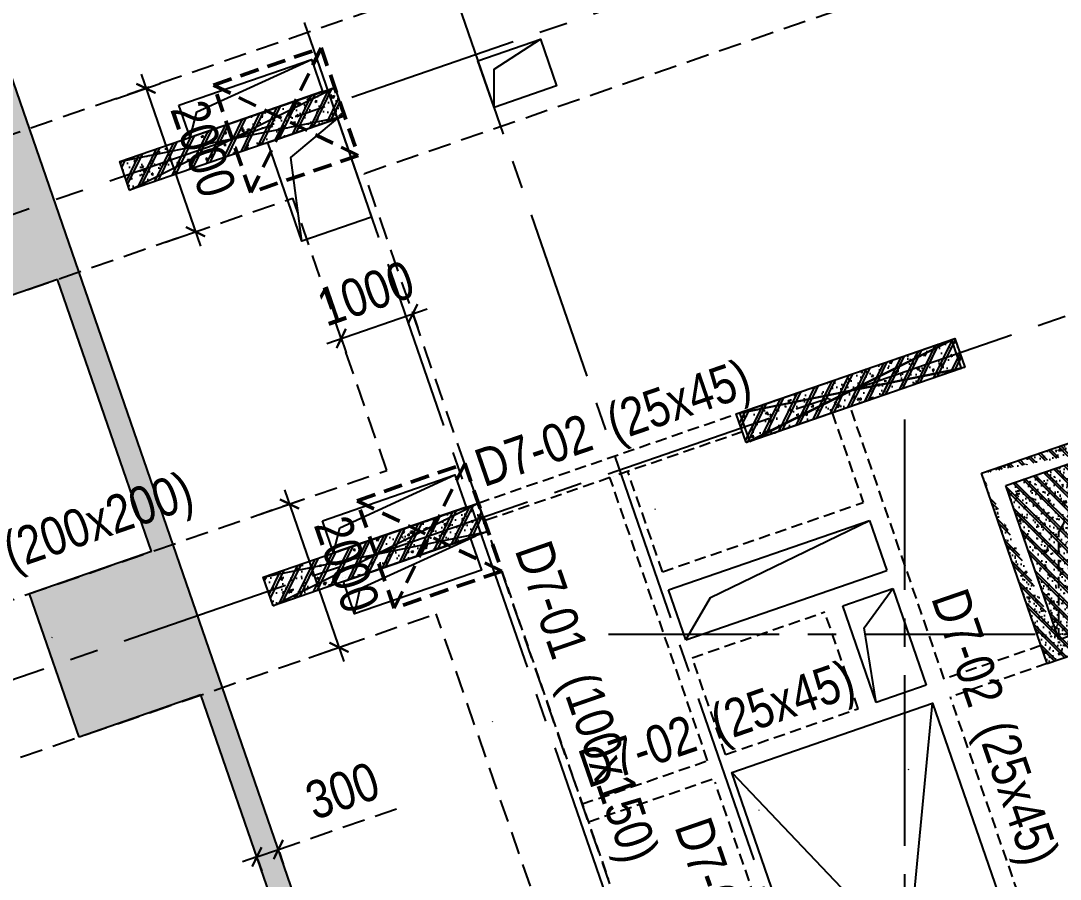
# Model space of a CAD drawing. Header units: millimetres. Extents: x -340714 to 2967022, y -655653 to 62.
# Drawn here: x 1749613 to 1763320, y -319058 to -307735 of the extents above; entities that cross this region are included whole.
import ezdxf
from ezdxf.enums import TextEntityAlignment as Align

# ---------------------------------------------------------------- set-up
doc = ezdxf.new("R2010")
doc.units = ezdxf.units.MM
doc.header["$LTSCALE"] = 100
doc.header["$PDMODE"] = 32
doc.header["$PDSIZE"] = 2.5
for name, pattern in [('CENTER2', [1.125, 0.75, -0.125, 0.125, -0.125]), ('DASHED', [4.5, 3, -1.5]), ('HIDDEN', [0.375, 0.25, -0.125])]:
    doc.linetypes.add(name, pattern=pattern)
for name, color, linetype in [('ccu11-Khuat', 9, 'DASHED'), ('ccu11-Manh', 8, 'Continuous'), ('ccu11-Thay', 7, 'Continuous'), ('ccu12-Manh', 8, 'Continuous'), ('ccu12-Text', 31, 'Continuous'), ('ccu12-Truc', 13, 'CENTER2'), ('KC2-DIM', 251, 'Continuous'), ('ST_MBDV Cot vach 220805$0$AUDIT_I_220805193045-5', 6, 'Continuous'), ('xref.asix of  podium$0$xref.asix of  podium$0$Xref_ST_MBDV Cot vach 30.7.2022$0$KT-Net cot vach', 6, 'Continuous'), ('Xref_ST_MBDV Cot vach 30.7.2022$0$KT-Net cot vach', 6, 'Continuous'), ('Xref_ST_MBDV Cot vach 30.7.2022|Xref_ST_MBDV Cot vach 30.7.2022|Xref_ST_MBDV Cot vach 30.7.2022|Xref_ST_MBDV Cot vach 30.7.2022|KC-Betong', 6, 'Continuous')]:
    doc.layers.add(name, color=color, linetype=linetype)
for name, color, linetype, lineweight in [('ccu12-Tencaukien', 9, 'Continuous', 15), ('KT-Net cot vach', 6, 'Continuous', 50), ('ST_MBDV Cot vach 220805$0$Xref_ST_MBDV Cot vach 30.7.2022$0$KT-Net cot vach', 6, 'Continuous', 50)]:
    doc.layers.add(name, color=color, linetype=linetype, lineweight=lineweight)
doc.styles.add('Arial Narrow', font='ARIALN.TTF')
doc.dimstyles.new('ccu12-200', dxfattribs={"dimscale": 200, "dimtxt": 2.5, "dimasz": 1, "dimexe": 1, "dimexo": 2, "dimgap": 1, "dimtad": 1, "dimdec": 0, "dimrnd": 5, "dimdsep": 46, "dimtxsty": 'Arial Narrow', "dimblk": 'ARCHTICK', "dimcen": -1, "dimdle": 1, "dimclrd": 256, "dimclre": 256, "dimclrt": 3, "dimadec": 0, "dimazin": 2, "dimtfac": 0.1, "dimtdec": 0, "dimtmove": 0, "dimatfit": 1, "dimldrblk": 'ARCHTICK', "dimfxl": 1, "dimtvp": 0.8333333333333334, "dimtolj": 1, "dimtzin": 12, "dimarcsym": 0})
pattern_1 = [(49.99999999999999, (-549.9999999999709, 3049.999999999996), (286.9040730403014, -25.10085399303804), [30, -330]), (355, (-549.9999999999709, 3049.999999999996), (-55.50053344520001, 300.8768534800047), [24, -264]), (100.4514, (-526.0913279999709, 3047.908263999996), (231.4037526856086, 275.7758168243814), [25.496076, -280.4568448]), (46.18420000000001, (-549.9999999999709, 3129.999999999996), (426.8964194502578, -66.20760573160723), [45, -495]), (96.6356, (-514.4253019999708, 3124.482677199996), (373.8650822194813, 389.6471483601767), [38.2441152, -420.6852]), (351.1842, (-549.9999999999709, 3129.999999999996), (373.8647780534509, 389.6474403701299), [36, -396]), (21, (-509.9999999999709, 3109.999999999996), (238.7628208473847, -161.0475562661355), [30, -330]), (326.0000000000001, (-509.9999999999709, 3109.999999999996), (97.32613276863269, 290.0600180187412), [24, -264]), (71.4514, (-490.1031067999709, 3096.579357599996), (336.089051432596, 129.012198683981), [25.496076, -280.4568448]), (37.50000000000001, (-549.9999999999709, 3049.999999999996), (4.863942126916267, 133.1575415325246), [0, -260.8, 0, -268, 0, -265]), (7.499999999999999, (-549.9999999999709, 3049.999999999996), (105.2278149768594, 157.7646847529441), [0, -152.8, 0, -254.8, 0, -101]), (327.5, (-639.1999999999709, 3049.999999999996), (213.5289744689636, -9.021948693751902), [0, -100, 0, -312, 0, -414]), (317.5, (-679.1999999999709, 3049.999999999996), (233.2744677369545, 40.04199293292709), [0, -130, 0, -207.2, 0, -294]), (45, (-549.9999999999709, 3049.999999999996), (-120.2081528017131, 120.2081528017131), []), (45, (-549.9999999999709, 3098.999999999996), (-120.2081528017131, 120.2081528017131), [])]

# ---------------------------------------------------------------- blocks, each defined once
blk = doc.blocks.new('Grid-ST-flat-3')
at = {"layer": 'ccu12-Truc', "ltscale": 30}
for p, q in [((354060.2251921427, -35261.67722702224), (370215.9049475128, -82056.07930523856)), ((352169.7243788355, -35914.36909527634), (368325.4041342058, -82708.77117349271)), ((377595.9390357226, -60477.92775269795), (312746.7367284152, -82866.99351539748)), ((377787.2916931124, -66547.80383867014), (314639.543147344, -88349.44587364572)), ((369999.3874795342, -69862.92378625314), (369999.3874795342, -104409.5824195731)), ((366096.2468389632, -72696.27186137123), (425824.0468604062, -72696.27186137007))]:
    blk.add_line(p, q, dxfattribs=at)
blk = doc.blocks.new('*U653')
h = blk.add_hatch()
h.set_pattern_fill('VATLIEU04', color=250, scale=40, style=0, pattern_type=2)
h.set_pattern_definition(pattern_1)
h.paths.add_polyline_path([(-475, -474.9999999999998), (-75, -475.0000000000038), (-74.9999999999709, 2524.999999999996), (-474.9999999999709, 2525)])
at = {"color": 6, "ltscale": 0.25}
blk.add_lwpolyline([(-475, -474.9999999999998), (-75, -475.0000000000038), (-74.9999999999709, 2524.999999999996), (-474.9999999999709, 2525)], close=True, dxfattribs=at)
at = {"layer": 'Defpoints', "linetype": 'ByBlock', "ltscale": 30}
for p, q in [((-75, -475.0000000000038), (-474.9999999999709, 2525)), ((-475, -474.9999999999998), (-74.9999999999709, 2524.999999999996))]:
    blk.add_line(p, q, dxfattribs=at)
blk = doc.blocks.new('MBCOTVACH-T7-PN')
at = {"layer": 'ST_MBDV Cot vach 220805$0$AUDIT_I_220805193045-5', "linetype": 'ByBlock', "xscale": -1, "rotation": 289.0471379532163}
for p in [(51110.36908872193, -8616.920592906565, 5.46011756935421e-05), (59289.08690053876, -11929.1738037826, 6.145066325782025e-05), (53003.17556838319, -14099.37293018696, 5.460117569354188e-05)]:
    blk.add_blockref('*U653', p, dxfattribs=at)
blk = doc.blocks.new('*U714')
at = {"layer": 'ccu12-Tencaukien', "color": 8, "ltscale": 10000}
blk.add_line((360.6565736538532, -155.3215232637356), (354.4065714950475, -155.3215232637356), dxfattribs=at)
at = {"layer": 'ccu12-Text', "color": 2, "style": 'Arial Narrow', "width": 0.8}
blk.add_attdef('SH', text='', height=300, dxfattribs=at).set_placement((275.6048113084853, 5.864471777974813), align=Align.BOTTOM_RIGHT)
at = {"layer": 'ccu12-Text', "color": 31, "style": 'Arial Narrow', "width": 0.8}
for tag, p in [('(', (507.5315725744504, -75.41116959831947)), ('KT', (632.605666770517, -75.41116959831947)), (')', (962.8971199221714, -75.41116959831947))]:
    blk.add_attdef(tag, text='', height=250, dxfattribs=at).set_placement(p, align=Align.BOTTOM_LEFT)
blk = doc.blocks.new('*U699')
at = {"layer": 'ccu12-Tencaukien', "color": 8, "ltscale": 10000}
blk.add_line((360.6565736538532, -155.3215232637356), (354.4065714950475, -155.3215232637356), dxfattribs=at)
at = {"layer": 'ccu12-Text', "color": 2, "style": 'Arial Narrow', "width": 0.8}
blk.add_attdef('SH', text='', height=300, dxfattribs=at).set_placement((275.6048113084853, 5.864471777974813), align=Align.BOTTOM_RIGHT)
at = {"layer": 'ccu12-Text', "color": 31, "style": 'Arial Narrow', "width": 0.8}
for tag, p in [('(', (507.5315725744504, -75.41116959831947)), ('KT', (632.605666770517, -75.41116959831947)), (')', (962.8971199221714, -75.41116959831947))]:
    blk.add_attdef(tag, text='', height=250, dxfattribs=at).set_placement(p, align=Align.BOTTOM_LEFT)
blk = doc.blocks.new('*U712')
at = {"layer": 'ccu12-Tencaukien', "color": 8, "ltscale": 10000}
blk.add_line((360.6565736538532, -155.3215232637356), (354.4065714950475, -155.3215232637356), dxfattribs=at)
at = {"layer": 'ccu12-Text', "color": 2, "style": 'Arial Narrow', "width": 0.8}
blk.add_attdef('SH', text='', height=300, dxfattribs=at).set_placement((275.6048113084853, 5.864471777974813), align=Align.BOTTOM_RIGHT)
at = {"layer": 'ccu12-Text', "color": 31, "style": 'Arial Narrow', "width": 0.8}
for tag, p in [('(', (507.5315725744504, -75.41116959831947)), ('KT', (632.605666770517, -75.41116959831947)), (')', (962.8971199221714, -75.41116959831947))]:
    blk.add_attdef(tag, text='', height=250, dxfattribs=at).set_placement(p, align=Align.BOTTOM_LEFT)
blk = doc.blocks.new('_ARCHTICK')
at = {"color": 0, "linetype": 'ByBlock', "const_width": 0.15}
blk.add_lwpolyline([(-0.5, -0.5), (0.5, 0.5)], dxfattribs=at)
blk = doc.blocks.new('*D1068')
at = {"layer": 'ccu11-Khuat', "lineweight": -2, "transparency": 16777216}
for p, q in [((52777.98818849689, -17916.87906805555), (54389.16391680012, -17360.6057551452)), ((52494.41403878118, -18014.78566442927), (52777.98818849689, -17916.87906805555)), ((52791.0840563762, -17954.80960324126), (52843.25925274586, -18105.92850119887)), ((52494.41403878118, -18014.78566442927), (52305.36460563786, -18080.05672867823)), ((52507.50990666049, -18052.71619961497), (52559.68510303015, -18203.83509757258))]:
    blk.add_line(p, q, dxfattribs=at)
at = {"layer": 'Defpoints', "color": 0, "transparency": 16777216}
for p in [(52376.96777816256, -17674.61733332835), (52660.54192787827, -17576.71073695464), (52777.98818849689, -17916.87906805555)]:
    blk.add_point(p, dxfattribs=at)
at = {"layer": 'ccu11-Khuat', "lineweight": -2, "transparency": 16777216, "xscale": 200, "yscale": 200, "zscale": 200}
for p, rotation in [((52777.98818849689, -17916.87906805555), 199.0477069486881), ((52494.41403878118, -18014.78566442927), 19.04770694868815)]:
    blk.add_blockref('_ARCHTICK', p, dxfattribs=dict(at, rotation=rotation))
at = {"layer": 'ccu11-Khuat', "color": 3, "transparency": 16777216, "insert": (53624.04031582944, -17143.11307944042), "char_height": 500, "attachment_point": 5, "rotation": 19.047706948688113, "style": 'Arial Narrow'}
blk.add_mtext('\\A1;300', dxfattribs=at)
blk = doc.blocks.new('*D779')
at = {"layer": 'Defpoints', "color": 0, "transparency": 16777216}
for p in [(1750489.518536446, -308893.8147303598), (1751916.426481789, -310517.0188917721), (1751142.210404717, -310784.3155436612)]:
    blk.add_point(p, dxfattribs=at)
at = {"layer": 'KC2-DIM', "lineweight": -2, "transparency": 16777216}
for p, q in [((1751198.465426691, -308437.4679971406), (1751981.695668615, -310706.0689731023)), ((1750867.618699107, -308763.2763567056), (1751452.784694848, -308561.2488916437)), ((1751520.310567378, -310653.777170007), (1752105.476563119, -310451.7497049451))]:
    blk.add_line(p, q, dxfattribs=at)
at = {"layer": 'KC2-DIM', "lineweight": -2, "transparency": 16777216, "xscale": 200, "yscale": 200, "zscale": 200}
for p, rotation in [((1751263.734613518, -308626.5180784707), 109.0471379537727), ((1751916.426481789, -310517.0188917721), 289.0471379537727)]:
    blk.add_blockref('_ARCHTICK', p, dxfattribs=dict(at, rotation=rotation))
at = {"layer": 'KC2-DIM', "color": 3, "transparency": 16777216, "insert": (1752020.440291118, -309423.187588983), "char_height": 500, "attachment_point": 5, "rotation": 289.04713795377273, "style": 'Arial Narrow'}
blk.add_mtext('\\A1;2000', dxfattribs=at)
blk = doc.blocks.new('*D780')
at = {"layer": 'Defpoints', "color": 0, "transparency": 16777216}
for p in [(1754642.763247052, -311192.0193947093), (1753697.746433861, -311519.0411413679), (1754783.401423243, -311598.4310246254)]:
    blk.add_point(p, dxfattribs=at)
at = {"layer": 'KC2-DIM', "lineweight": -2, "transparency": 16777216}
for p, q in [((1753649.381247415, -311990.8571206157), (1754972.404785881, -311533.0266752937)), ((1754773.571945715, -311570.0261199854), (1754848.805772575, -311787.4343872634)), ((1753828.555132524, -311897.047866644), (1753903.788959384, -312114.456133922))]:
    blk.add_line(p, q, dxfattribs=at)
at = {"layer": 'KC2-DIM', "lineweight": -2, "transparency": 16777216, "xscale": 200, "yscale": 200, "zscale": 200}
for p, rotation in [((1754783.401423243, -311598.4310246254), 19.08810698001398), ((1753838.384610052, -311925.4527712839), 199.088106980014)]:
    blk.add_blockref('_ARCHTICK', p, dxfattribs=dict(at, rotation=rotation))
at = {"layer": 'KC2-DIM', "color": 3, "transparency": 16777216, "insert": (1754162.004432196, -311331.6885064376), "char_height": 500, "attachment_point": 5, "rotation": 19.088106980013983, "style": 'Arial Narrow'}
blk.add_mtext('\\A1;1000', dxfattribs=at)
blk = doc.blocks.new('*D784')
at = {"layer": 'Defpoints', "color": 0, "transparency": 16777216}
for p in [(1752382.395101953, -314376.2937712094), (1753809.303047292, -315999.497932623), (1753035.086970224, -316266.7945845108)]:
    blk.add_point(p, dxfattribs=at)
at = {"layer": 'KC2-DIM', "lineweight": -2, "transparency": 16777216}
for p, q in [((1753091.341992194, -313919.9470379914), (1753874.572234119, -316188.5480139531)), ((1752760.495264614, -314245.7553975552), (1753345.661260351, -314043.7279324945)), ((1753413.187132884, -316136.2562108567), (1753998.353128622, -315934.2287457959))]:
    blk.add_line(p, q, dxfattribs=at)
at = {"layer": 'KC2-DIM', "lineweight": -2, "transparency": 16777216, "xscale": 200, "yscale": 200, "zscale": 200}
for p, rotation in [((1753156.611179021, -314108.9971193215), 109.0471379537716), ((1753809.303047292, -315999.497932623), 289.0471379537717)]:
    blk.add_blockref('_ARCHTICK', p, dxfattribs=dict(at, rotation=rotation))
at = {"layer": 'KC2-DIM', "color": 3, "transparency": 16777216, "insert": (1753913.316856621, -314905.6666298341), "char_height": 500, "attachment_point": 5, "rotation": 289.04713795377165, "style": 'Arial Narrow'}
blk.add_mtext('\\A1;2000', dxfattribs=at)
blk = doc.blocks.new('LOIPHU-T7-TMAI-PN')
at = {"layer": 'xref.asix of  podium$0$xref.asix of  podium$0$Xref_ST_MBDV Cot vach 30.7.2022$0$KT-Net cot vach'}
h = blk.add_hatch(dxfattribs=at)
h.set_pattern_fill('1BETONG2-BOP', color=250, scale=30, angle=1.959221683781526e-11, style=0, pattern_type=2)
h.set_pattern_definition([(50.0000000000196, (116462.5052077193, -202415.597105924), (215.1780547802325, -18.82564049470495), [22.5, -247.5]), (355.0000000000196, (116462.5052077193, -202415.597105924), (-41.62540008397717, 225.6576401099893), [18, -198]), (100.4514000000195, (116480.4367117193, -202417.1659079241), (173.5528145141357, 206.8318626183454), [19.122057, -210.3426336]), (46.18420000001959, (116462.5052077193, -202355.597105924), (320.1723145877103, -49.65570429859594), [33.75, -371.25]), (96.63560000001934, (116489.1862312183, -202359.7350980241), (280.3988116645111, 292.2353612702284), [28.68308639999998, -315.5138999999996]), (351.1842000000196, (116462.5052077193, -202355.597105924), (280.3985835399882, 292.2355802776933), [27, -297]), (21.00000000001959, (116492.5052077193, -202370.597105924), (179.0721156355798, -120.7856671995404), [22.5, -247.5]), (226.0000000000196, (116492.5052077193, -202370.597105924), (201.5646367418432, -109.6619427481084), [18, -198]), (71.4514000000196, (116507.427877618, -202380.6625877242), (252.0667885744139, 96.7591490130719), [19.122057, -210.3426336]), (67.5000000000196, (116462.5052077193, -202415.597105924), (-46.77485499139181, 88.31233855206342), [0, -195.6, 0, -201, 0, -198.75]), (4.500000000019592, (116462.5052077193, -202415.597105924), (85.00527716358108, 114.0309565615529), [0, -114.5999999999988, 0, -191.0999999999976, 0, -75.74999999999882]), (327.5000000000196, (116395.6052077189, -202415.5971059243), (160.146730851725, -6.766461520259165), [0, -74.99999999999882, 0, -233.9999999999976, 0, -310.4999999999953]), (317.5000000000196, (116365.6052077189, -202415.5971059243), (174.9558508027056, 30.03149469975515), [0, -97.5, 0, -155.4, 0, -220.5]), (315.0000000000196, (116462.5052077193, -202415.597105924), (90.15611460125399, 90.15611460131564), []), (315.0000000000196, (116462.5052077193, -202378.847105924), (90.15611460125399, 90.15611460131564), [])])
edge = h.paths.add_edge_path()
edge.add_line((360.6418855860829, 4437.403951028595), (-1435.29047197476, 3817.361773282057))
edge.add_line((442.2284024748951, 4201.091252757935), (-1117.40916496329, 3662.62930102367))
edge.add_line((-570.4991636015475, 1312.476543052355), (-1436.987392965704, 3822.231577460188))
edge.add_line((-415.7769247964025, 1630.374288916821), (-1117.409164961427, 3662.62930102367))
edge.add_line((-570.4991636015475, 1312.476543052355), (1225.447126176208, 1932.523638988845))
edge.add_line((-415.7769247964025, 1630.374288916821), (1143.860642641783, 2168.836240651086))
edge.add_line((1143.860642641783, 2168.836240651086), (1225.447126176208, 1932.523638988845))
edge.add_line((442.2284024748951, 4201.091252757935), (360.6418855860829, 4437.403951028595))
at = {"layer": 'Xref_ST_MBDV Cot vach 30.7.2022$0$KT-Net cot vach'}
h = blk.add_hatch(dxfattribs=at)
h.set_pattern_fill('1BETONG2-BOP', color=250, scale=30, angle=1.959221683781526e-11, style=0, pattern_type=2)
h.set_pattern_definition([(50.0000000000196, (116462.5052077183, -202415.5971059242), (215.1780547802325, -18.82564049470495), [22.5, -247.5]), (355.0000000000196, (116462.5052077183, -202415.5971059242), (-41.62540008397717, 225.6576401099893), [18, -198]), (100.4514000000195, (116480.4367117183, -202417.1659079242), (173.5528145141357, 206.8318626183454), [19.122057, -210.3426336]), (46.18420000001959, (116462.5052077183, -202355.5971059242), (320.1723145877103, -49.65570429859594), [33.75, -371.25]), (96.63560000001934, (116489.1862312183, -202359.7350980241), (280.3988116645111, 292.2353612702284), [28.68308639999998, -315.5138999999996]), (351.1842000000196, (116462.5052077183, -202355.5971059242), (280.3985835399882, 292.2355802776933), [27, -297]), (21.00000000001959, (116492.5052077183, -202370.5971059242), (179.0721156355798, -120.7856671995404), [22.5, -247.5]), (226.0000000000196, (116492.5052077183, -202370.5971059242), (201.5646367418432, -109.6619427481084), [18, -198]), (71.4514000000196, (116507.4278776185, -202380.6625877242), (252.0667885744139, 96.7591490130719), [19.122057, -210.3426336]), (67.5000000000196, (116462.5052077183, -202415.5971059242), (-46.77485499139181, 88.31233855206342), [0, -195.6, 0, -201, 0, -198.75]), (4.500000000019592, (116462.5052077183, -202415.5971059242), (85.00527716358108, 114.0309565615529), [0, -114.5999999999992, 0, -191.0999999999984, 0, -75.74999999999919]), (327.5000000000196, (116395.6052077184, -202415.5971059242), (160.146730851725, -6.766461520259165), [0, -74.99999999999919, 0, -233.9999999999984, 0, -310.4999999999968]), (317.5000000000196, (116365.6052077184, -202415.5971059242), (174.9558508027056, 30.03149469975515), [0, -97.5, 0, -155.4, 0, -220.5]), (315.0000000000196, (116462.5052077183, -202415.5971059242), (90.15611460125399, 90.15611460131564), []), (315.0000000000196, (116462.5052077183, -202378.8471059242), (90.15611460125399, 90.15611460131564), [])])
edge = h.paths.add_edge_path()
edge.add_line((360.6418855867814, 4437.403951028653), (-1435.290471974877, 3817.361773282173))
edge.add_line((442.2284024755936, 4201.091252757935), (-1117.409164962359, 3662.62930102367))
edge.add_line((-570.499163600849, 1312.476543052355), (-1436.987392965821, 3822.23157746013))
edge.add_line((-415.7769247966353, 1630.374288916821), (-1117.409164962359, 3662.62930102367))
edge.add_line((-570.499163600849, 1312.476543052355), (1225.447126176325, 1932.523638988787))
edge.add_line((-415.7769247966353, 1630.374288916821), (1143.860642641317, 2168.836240651028))
edge.add_line((1143.860642641084, 2168.836240651028), (1225.447126175975, 1932.523638988787))
edge.add_line((442.2284024755936, 4201.091252757935), (360.6418855868978, 4437.403951028653))
at = {"layer": 'ccu11-Khuat', "ltscale": 0.5, "elevation": 4.458552763714208e-05}
blk.add_lwpolyline([(-415.7769247966353, 1630.374288916821), (-415.7769247966353, 3046.721423876588), (205.9159478715155, 4119.504343272652)], dxfattribs=at)
at = {"layer": 'ccu11-Khuat', "color": 6, "ltscale": 0.5, "elevation": 5.849214727798868e-05}
blk.add_lwpolyline([(442.2284024746623, 4201.091252757935), (1143.864305755822, 2168.837505334464)], dxfattribs=at)
at = {"layer": 'ST_MBDV Cot vach 220805$0$Xref_ST_MBDV Cot vach 30.7.2022$0$KT-Net cot vach', "color": 6, "elevation": 5.849214727798868e-05}
blk.add_lwpolyline([(205.9159478715155, 4119.504343272652), (907.5518511524424, 2087.250595849182)], dxfattribs=at)
at = {"layer": 'xref.asix of  podium$0$xref.asix of  podium$0$Xref_ST_MBDV Cot vach 30.7.2022$0$KT-Net cot vach'}
for p, q in [((360.6418855860829, 4437.403951028595, 6.058219431352707e-05), (-1435.29047197476, 3817.361773282173, 6.526592641280249e-05)), ((442.2284024748951, 4201.091252757935, 5.849214727801644e-05), (360.6418855860829, 4437.403951028595, 6.058219431352707e-05)), ((-1117.40916496329, 3662.62930102367, 6.255962972533113e-05), (442.2284024748951, 4201.091252757935, 5.849214727801644e-05)), ((-570.4991636015475, 1312.476543052355, 4.311176667534666e-05), (-1436.987392965704, 3822.231577460188, 6.530907603666258e-05)), ((-415.7769247964025, 1630.374288916821, 4.45855276371282e-05), (-1117.40916496329, 3662.62930102367, 6.255962972533113e-05)), ((-415.7769247964025, 1630.374288916821, 4.45855276371282e-05), (1143.860642641783, 2168.836240651086, 4.05180451898135e-05)), ((1143.860642641783, 2168.836240651086, 4.05180451898135e-05), (1225.447126176208, 1932.523638988845, 3.842799900875826e-05)), ((-570.4991636015475, 1312.476543052355, 4.311176667534666e-05), (1225.447126176208, 1932.523638988845, 3.842799900874438e-05))]:
    blk.add_line(p, q, dxfattribs=at)
at = {"layer": 'Xref_ST_MBDV Cot vach 30.7.2022$0$KT-Net cot vach'}
for p, q in [((360.6418855867814, 4437.403951028653, 6.058219431354095e-05), (-1435.29047197476, 3817.361773282173, 6.526592641280249e-05)), ((442.2284024755936, 4201.091252757935, 5.849214727803032e-05), (360.6418855867814, 4437.403951028653, 6.058219431354095e-05)), ((442.2320668317843, 4201.092513844837, 2.881135378197952e-05), (360.6455499429721, 4437.405212115613, 3.090140081749015e-05)), ((-1117.409164962592, 3662.62930102367, 6.255962972533113e-05), (442.2284024755936, 4201.091252757935, 5.849214727801644e-05)), ((-570.499163600849, 1312.476543052355, 4.311176667536054e-05), (-1436.987392965937, 3822.23157746013, 6.530907603667646e-05)), ((-415.7769247966353, 1630.374288916821, 4.458552763714208e-05), (-1117.409164962592, 3662.62930102367, 6.255962972533113e-05)), ((-415.7769247966353, 1630.374288916821, 4.458552763714208e-05), (1143.860642641084, 2168.836240651028, 4.051804518982738e-05)), ((1143.860642641084, 2168.836240651028, 4.051804518982738e-05), (1225.447126175975, 1932.523638988787, 3.842799900875826e-05)), ((1143.864306997275, 2168.837501737988, 1.083725169377658e-05), (1225.450790532166, 1932.524900075747, 8.747205512721345e-06)), ((-570.499163600849, 1312.476543052355, 4.311176667536054e-05), (1225.447126175975, 1932.523638988787, 3.842799900875826e-05))]:
    blk.add_line(p, q, dxfattribs=at)
blk = doc.blocks.new('*U150')
h = blk.add_hatch()
h.set_pattern_fill('VATLIEU04', color=250, scale=40, style=0, pattern_type=2)
h.set_pattern_definition(pattern_1)
h.paths.add_polyline_path([(-475, -474.9999999999998), (-75, -475.0000000000038), (-74.9999999999709, 2524.999999999996), (-474.9999999999709, 2525)])
at = {"color": 6, "ltscale": 0.25}
blk.add_lwpolyline([(-475, -474.9999999999998), (-75, -475.0000000000038), (-74.9999999999709, 2524.999999999996), (-474.9999999999709, 2525)], close=True, dxfattribs=at)
at = {"layer": 'Defpoints', "linetype": 'ByBlock', "ltscale": 30}
for p, q in [((-75, -475.0000000000038), (-474.9999999999709, 2525)), ((-475, -474.9999999999998), (-74.9999999999709, 2524.999999999996))]:
    blk.add_line(p, q, dxfattribs=at)
blk = doc.blocks.new('*U1064')
at = {"color": 6, "linetype": 'HIDDEN', "ltscale": 10}
for p, q in [((1025, -1025), (-475, 475)), ((1025, 475), (-475, -1025))]:
    blk.add_line(p, q, dxfattribs=at)
blk.add_lwpolyline([(-475, 475), (1025, 475), (1025, -1025), (-475, -1025)], close=True, dxfattribs=at)
blk = doc.blocks.new('MBDV-COTVACH-T7-PN')
at = {"layer": 'KT-Net cot vach', "rotation": 19.04713795399666}
for p in [(52528.30691644386, -8127.581932688248), (54421.11339610536, -13610.03426996863)]:
    blk.add_blockref('*U1064', p, dxfattribs=at)
at = {"layer": 'Xref_ST_MBDV Cot vach 30.7.2022|Xref_ST_MBDV Cot vach 30.7.2022|Xref_ST_MBDV Cot vach 30.7.2022|Xref_ST_MBDV Cot vach 30.7.2022|KC-Betong', "linetype": 'ByBlock', "xscale": -0.9999999999999998, "rotation": 289.0471379532163}
blk.add_blockref('*U150', (59241.89047800889, -11945.67000419629), dxfattribs=at)
blk = doc.blocks.new('LM-T8-MAI-PN')
at = {"layer": 'ccu11-Manh', "color": 1}
for points in [[(55622.77443507058, -8127.725448319456), (55622.77443507058, -7622.716079014237), (56233.01197057171, -7229.393606736208)], [(51612.99858885864, -8522.933006345178), (51703.69758003415, -8185.01950074255), (53215.04649903462, -7496.798123434361)], [(53089.56733080093, -9891.16144531651), (52944.1464479214, -8790.370740945335), (53557.73439009907, -8274.886628340348)], [(53504.24832199188, -14003.29273470404), (53590.13817074359, -13674.55672110885), (55106.97944856365, -12976.72028401855)], [(53782.51591516868, -14809.28578707471), (53856.71380268992, -14472.12552616268), (55384.37349711638, -13780.18312593555)]]:
    blk.add_lwpolyline(points, dxfattribs=at)
at = {"layer": 'ccu11-Thay', "color": 1}
for points in [[(55410.64446920366, -7513.314447762212), (56233.01197057171, -7229.393606736208), (56445.13682775828, -7843.806371055776), (55622.76932639047, -8127.727212081722), (55410.64447823726, -7513.314444643329)], [(51466.33326530037, -8100.538155373884), (53215.04649903462, -7496.798123434361), (53360.96641597315, -7919.450384865399), (51612.99858885864, -8522.933006345178), (51467.07869056589, -8100.280798670196)], [(52640.84165567695, -8591.44214158802), (53557.73439009907, -8274.886628340348), (54006.46022143145, -9574.605878138216), (53089.56733080093, -9891.16144531651), (52640.84165567718, -8591.44214158802)], [(53358.26620354503, -13580.460283275), (55106.97944856365, -12976.72028401855), (55252.96158547513, -13399.55278893164), (53504.24832199188, -14003.29273470404), (53358.26620362303, -13580.4602832481)], [(53635.66024480923, -14383.92310407938), (55309.15046964283, -13806.15373541182), (55456.00614000252, -14231.51641840697), (53782.51591516868, -14809.28578707471), (53635.5980169042, -14383.74286296545)]]:
    blk.add_lwpolyline(points, dxfattribs=at)
blk = doc.blocks.new('MBKC-T7-PN-1')
at = {"layer": 'ccu11-Khuat', "color": 4}
for p, q in [((59205.36199110211, -24326.61616689258), (53913.14105163561, -8997.869975199108)), ((41382.61610411759, -13324.56544174766), (52967.90356393298, -9324.253328648629)), ((54208.11695252638, -12916.49115748052), (52967.90356393298, -9324.253328648629)), ((44757.1844644465, -16179.51295758004), (54208.11695252685, -12916.49115748052)), ((45976.06006362429, -17874.53360443737), (54860.80882083718, -14806.99197087286)), ((56100.92337375507, -18398.94352537929), (54860.80882083671, -14806.99197087286))]:
    blk.add_line(p, q, dxfattribs=at)
at = {"layer": 'ccu11-Khuat', "ltscale": 0.5}
for p, q in [((55414.48429683503, -13346.46128193132), (58817.38576844148, -12171.61591643497)), ((60082.211526467, -12158.06308127049), (60490.14401885681, -13339.62630599528)), ((61558.62730651232, -15668.39522884018), (60318.52412950108, -12076.4765972661)), ((58898.95917221066, -12407.89063299116), (57197.50823174673, -12995.31338639831)), ((58439.30095856078, -16745.33681357279), (57150.25261760177, -13011.65008810849)), ((57843.44287899509, -14253.39491798158), (57386.56431094883, -12930.06097366667)), ((55724.49964541616, -14244.41135429079), (57127.78716214839, -18308.98810290592)), ((62834.71904954314, -15227.8269423871), (61558.62730651256, -15668.39522884018)), ((58675.61356052896, -16663.75032993272), (58235.0580012938, -15387.69540982018)), ((62916.30553568457, -15464.13955159718), (61640.21379210474, -15904.70783823973)), ((63486.80469917739, -21253.29850953771), (61640.21379210497, -15904.70783823967)), ((56785.11255424842, -17316.44226483704), (58439.30095856078, -16745.33681357285)), ((56866.69903777959, -17552.75486650073), (58520.88744204119, -16981.64941525413)), ((60527.87014533556, -22794.99250304973), (58537.21602508752, -17028.94462645799))]:
    blk.add_line(p, q, dxfattribs=at)
at = {"layer": 'ccu11-Khuat', "color": 4}
blk.add_lwpolyline([(61741.11327957036, -159.7905282559805), (62983.59542470751, -3750.714829533652), (38734.81579345115, -12122.83013798587)], dxfattribs=at)
blk.add_lwpolyline([(53913.14105163561, -8997.869975198992), (63637.35903764376, -5640.171071760356), (65040.64507086249, -9695.838139533473, 0.3125944612015589), (69636.80449040374, -13059.24421914323, 0.3125944612015589)], format="xyb", dxfattribs=at)
at = {"layer": 'ccu11-Khuat', "ltscale": 0.5}
for points in [[(58898.96180311264, -12407.88972465997), (57386.56431094883, -12930.06097366661)], [(57150.25261760177, -13011.65008810849), (55496.07341127191, -13582.77297526324)], [(57843.44289475353, -14253.39491254097), (60490.14401917858, -13339.62630588427)], [(58235.0580012938, -15387.69540982018), (59983.7712690325, -14783.9554263337)], [(58675.61356052896, -16663.75032993272), (60424.32682826743, -16060.01034644607), (59983.7712690325, -14783.9554263337)]]:
    blk.add_lwpolyline(points, dxfattribs=at)
at = {"layer": 'ccu11-Manh'}
for p, q in [((50149.97248451458, -16433.4517600534), (49497.26184202405, -14542.95742862008)), ((52997.04289009282, -19470.5869527203), (51756.89266623231, -15878.6477139364))]:
    blk.add_line(p, q, dxfattribs=at)
for points in [[(49863.96474276436, -10396.01992120908), (48257.06101422245, -10950.87162188254)], [(51104.18202374177, -13988.15338250308), (49497.26184202405, -14542.95742861996)], [(51756.89266623231, -15878.6477139364), (50149.97248451458, -16433.45176005329)]]:
    blk.add_lwpolyline(points, dxfattribs=at)
at = {"layer": 'ccu11-Thay', "ltscale": 0.5}
for p, q in [((60571.7305023917, -13575.93890765769), (60800.17265637731, -14237.6141925691)), ((58153.47151775938, -15151.38280815782), (57925.02936252952, -14489.70751964394))]:
    blk.add_line(p, q, dxfattribs=at)
at = {"layer": 'ccu11-Thay'}
for p, q in [((60881.7591399122, -14473.92679423152), (61322.31469914713, -15749.981714344)), ((60660.6394299299, -15978.42386291135), (60220.08387069497, -14702.36894279899)), ((61322.31469914713, -15749.981714344), (60660.6394299299, -15978.42386291135))]:
    blk.add_line(p, q, dxfattribs=at)
at = {"layer": 'ccu11-Thay', "ltscale": 0.5}
blk.add_lwpolyline([(57925.02937796665, -14489.70751431439), (60571.7305023917, -13575.93890765769)], dxfattribs=at)
at = {"layer": 'ccu11-Thay'}
for points in [[(58153.47151775938, -15151.38280815782), (60800.17265637754, -14237.6141925691)], [(60220.08387069497, -14702.36894279899), (60881.7591399122, -14473.92679423146)]]:
    blk.add_lwpolyline(points, dxfattribs=at)
blk.add_lwpolyline([(60764.2391587703, -22713.38654767344), (58757.20005947584, -16900.06292735931), (61403.90118265687, -15986.29431709996), (63410.94029738917, -21799.61793208466)], close=True, dxfattribs=at)
at = {"layer": 'ccu12-Manh', "ltscale": 0.5}
for points in [[(58153.47153319605, -15151.38280282827), (58477.10590536427, -14593.55649310857), (60571.7305023917, -13575.93890765769)], [(60660.63942946051, -15978.42386307335), (60503.95610106783, -14992.42267698608), (60881.7591399122, -14473.92679423152)], [(60764.23915840522, -22713.38654661604), (61403.90118265664, -15986.29431709991)], [(58757.20005947584, -16900.06292735931), (63410.94029738917, -21799.61793208466)]]:
    blk.add_lwpolyline(points, dxfattribs=at)
at = {"layer": 'ccu11-Khuat'}
dim = blk.add_aligned_dim(p1=(52376.96777816257, -17674.61733332835), p2=(52660.54192787828, -17576.71073695464), distance=-359.872362952859, dimstyle='ccu12-200', override={"dimzin": 0}, dxfattribs=at)
dim.commit()
dim.dimension.update_dxf_attribs({"geometry": '*D1068', "text_midpoint": (53624.04031582944, -17143.11307944042)})

msp = doc.modelspace()

# ---------------------------------------------------------------- hatches: boundary and pattern name
at = {"layer": 'Defpoints'}
h = msp.add_hatch(dxfattribs=at)
h.set_pattern_fill('BETONG', color=252, scale=30, pattern_type=2)
h.set_pattern_definition([(0, (0, 0), (0, 155.88457272), [3.75, -86.25]), (0, (0, 6.49519053), (0, 155.88457272), [3.75, -86.25]), (120, (0, 0), (-135.0000000336027, -77.94228635999997), [3.75, -86.24999999999999]), (120, (5.625, 3.24759528), (-135.0000000336027, -77.94228635999997), [3.75, -86.24999999999999]), (0, (45, 77.94228636), (0, 155.88457272), [3.75, -86.25]), (0, (45, 84.43747689), (0, 155.88457272), [3.75, -86.25]), (120, (45, 77.94228636), (-135.0000000336027, -77.94228635999997), [3.75, -86.24999999999999]), (120, (50.625, 81.18988164000001), (-135.0000000336027, -77.94228635999997), [3.75, -86.24999999999999]), (59.99999999999999, (3.75, 0), (-135.0000000336027, 77.94228636000001), [3.75, -86.25]), (59.99999999999999, (-1.875, 3.24759528), (-135.0000000336027, 77.94228636000001), [3.75, -86.25]), (59.99999999999999, (48.75, -77.94228636), (-135.0000000336027, 77.94228636000001), [3.75, -86.25]), (59.99999999999999, (43.125, -74.69469108), (-135.0000000336027, 77.94228636000001), [3.75, -86.25]), (45, (0, 0), (-31.81980515339464, 31.81980515339464), []), (49.99999999999999, (0, 0), (215.178054780226, -18.82564049477853), [22.5, -247.5]), (355, (0, 0), (-41.6254000839, 225.6576401100035), [18, -198]), (100.4514, (17.931504, -1.568802), (173.5528145142065, 206.8318626182861), [19.122057, -210.3426336]), (46.18420000000001, (0, 60), (320.1723145876933, -49.65570429870542), [33.75, -371.25]), (96.6356, (26.6810235, 55.86200789999999), (280.398811664611, 292.2353612701325), [28.6830864, -315.5139]), (351.1842, (0, 60), (280.3985835400882, 292.2355802775974), [27, -297]), (21, (30, 45), (179.0721156355385, -120.7856671996016), [22.5, -247.5]), (326.0000000000001, (30, 45), (72.99459957647451, 217.5450135140559), [18, -198]), (71.4514, (44.9226699, 34.9345182), (252.066788574447, 96.75914901298572), [19.122057, -210.3426336]), (37.50000000000001, (0, 0), (3.647956595187201, 99.86815614939344), [0, -195.6, 0, -201, 0, -198.75]), (7.499999999999999, (0, 0), (78.92086123264458, 118.3235135647081), [0, -114.6, 0, -191.1, 0, -75.75]), (327.5, (-66.9, 0), (160.1467308517227, -6.766461520313927), [0, -75, 0, -234, 0, -310.5]), (317.5, (-96.9, 0), (174.9558508027159, 30.03149469969532), [0, -97.5, 0, -155.4, 0, -220.5])])
h.paths.add_polyline_path([(1749388.022871365, -308176.5726288252), (1749274.593211479, -308215.7352673747), (1749294.174530753, -308272.4500973177), (1749198.297062261, -308178.6017567065), (1749217.878381536, -308235.3165866494), (1749104.448721649, -308274.4792251989), (1749443.042514958, -309255.173586892), (1747836.12233324, -309809.9776330088), (1748488.782368567, -311700.3253871545), (1750095.686097109, -311145.473686481), (1751335.903378086, -314737.607147775), (1749728.983196369, -315292.411193892), (1750381.693838859, -317182.9055253253), (1751988.614020577, -316628.1014792083), (1753228.764244437, -320220.0407179922), (1751621.84406272, -320774.8447641092), (1752274.55470521, -322665.3390955422), (1753881.474886928, -322110.5350494253), (1754632.092125725, -324284.6035303788), (1753025.171944008, -324839.4075764957), (1753678.868320144, -326732.756961531), (1755285.788501862, -326177.9529154141), (1755654.525975013, -327245.9546567665), (1755767.9556349, -327206.792018217), (1755748.374315625, -327150.077188274), (1755844.251784117, -327243.9255288853), (1755824.670464842, -327187.2106989423), (1755938.100124728, -327148.0480603928)])

# ---------------------------------------------------------------- linework, layer by layer
at = {"layer": 'ccu11-Manh'}
msp.add_line((1751335.903378086, -314737.607147775), (1750095.686097109, -311145.473686481), dxfattribs=at)
at = {"layer": 'Defpoints', "color": 252}
msp.add_line((1755938.100124728, -327148.048060393), (1749388.022871365, -308176.5726288252), dxfattribs=at)

# ---------------------------------------------------------------- block references
msp.add_blockref('Grid-ST-flat-3', (1391269.138519133, -243129.7985158589))
at = {"layer": 'ccu11-Thay'}
msp.add_blockref('MBDV-COTVACH-T7-PN', (1700231.721354345, -300749.4537652719), dxfattribs=at)
at = {"layer": 'ccu12-Tencaukien', "extrusion": (4.376655619254604e-07, -9.80437330037572e-07, 0.9999999999994236)}
ref = msp.add_blockref('*U712', (1757471.692280778, -313688.3345124227, -0.03094569130700786), dxfattribs=dict(at, xscale=1.815893337873054, yscale=1.815893337873054, zscale=1.815893337873054, rotation=339.469833737933))
ref.add_attrib('KT', '(25x45)', dxfattribs={"color": 31, "extrusion": (4.376655619254604e-07, -9.80437330037572e-07, 0.9999999999994236), "height": 499.9999999999999, "rotation": 19.02100700350106, "style": 'Arial Narrow'}).set_placement((1757497.872040715, -313431.3745534631, 1.076523034323324), align=Align.BOTTOM_LEFT)
ref.add_attrib('SH', 'D7-02', dxfattribs={"color": 2, "extrusion": (4.376655619254604e-07, -9.80437330037572e-07, 0.9999999999994236), "height": 499.9999999999999, "rotation": 19.02100700350106, "style": 'Arial Narrow'}).set_placement((1757242.835294995, -313522.7737135839, 1.076734116494138), align=Align.BOTTOM_RIGHT)
at = {"layer": 'ccu12-Tencaukien', "extrusion": (4.388134669035146e-07, -9.799241008827418e-07, 0.9999999999994236)}
ref = msp.add_blockref('*U699', (1749516.807258206, -315381.0467759907, -0.06822563775787671), dxfattribs=dict(at, xscale=1.815893337873055, yscale=1.815893337873055, zscale=1.815893337873055, rotation=339.536933714468))
ref.add_attrib('KT', '(200x200)', dxfattribs={"color": 31, "extrusion": (4.388134669035146e-07, -9.799241008827418e-07, 0.9999999999994236), "height": 499.9999999999999, "rotation": 19.08810697951405, "style": 'Arial Narrow'}).set_placement((1749542.686070462, -315124.0563337266, 1.076547469692341), align=Align.BOTTOM_LEFT)
ref.add_attrib('SH', 'D7-02', dxfattribs={"color": 2, "extrusion": (4.388134669035146e-07, -9.799241008827418e-07, 0.9999999999994236), "height": 499.9999999999999, "rotation": 19.08810697951405, "style": 'Arial Narrow'}).set_placement((1749287.756538587, -315215.7541085931, 1.076758551863157), align=Align.BOTTOM_RIGHT)
at = {"layer": 'ccu12-Tencaukien', "extrusion": (-9.799241008827418e-07, -4.388134669035147e-07, 0.9999999999994236)}
ref = msp.add_blockref('*U714', (1756326.323127878, -316467.6506841522, 0.15235618726291), dxfattribs=dict(at, xscale=1.815893337873053, yscale=1.815893337873053, zscale=1.815893337873053, rotation=249.5369337144434))
ref.add_attrib('KT', '(100x150)', dxfattribs={"color": 31, "extrusion": (-9.799241008827418e-07, -4.388134669035147e-07, 0.9999999999994236), "height": 499.9999999999999, "rotation": 289.0881069799134, "style": 'Arial Narrow'}).set_placement((1756583.313570142, -316493.5294964092, -1.582409780694376), align=Align.BOTTOM_LEFT)
ref.add_attrib('SH', 'D7-01', dxfattribs={"color": 2, "extrusion": (-9.799241008827418e-07, -4.388134669035147e-07, 0.9999999999994236), "height": 499.9999999999999, "rotation": 289.0881069799134, "style": 'Arial Narrow'}).set_placement((1756491.615795277, -316238.5999645324, -1.582198698523562), align=Align.BOTTOM_RIGHT)
at = {"layer": 'ccu12-Tencaukien', "extrusion": (-9.80437330037572e-07, -4.376655619254602e-07, 0.9999999999994236)}
ref = msp.add_blockref('*U712', (1761814.716946158, -317100.2294471808, -2.69681155007885), dxfattribs=dict(at, xscale=1.815893337873054, yscale=1.815893337873054, zscale=1.815893337873054, rotation=249.4698337379082))
ref.add_attrib('KT', '(25x45)', dxfattribs={"color": 31, "extrusion": (-9.80437330037572e-07, -4.376655619254602e-07, 0.9999999999994236), "height": 499.9999999999999, "rotation": 289.0210070006092, "style": 'Arial Narrow'}).set_placement((1762071.67690512, -317126.4092071172, -1.589342824448517), align=Align.BOTTOM_LEFT)
ref.add_attrib('SH', 'D7-02', dxfattribs={"color": 2, "extrusion": (-9.80437330037572e-07, -4.376655619254602e-07, 0.9999999999994236), "height": 499.9999999999999, "rotation": 289.0210070006092, "style": 'Arial Narrow'}).set_placement((1761980.277745, -316871.3724613967, -1.589131742277703), align=Align.BOTTOM_RIGHT)
at = {"layer": 'ccu12-Tencaukien', "extrusion": (4.376655619254604e-07, -9.80437330037572e-07, 0.9999999999994236)}
ref = msp.add_blockref('*U712', (1758842.320760034, -317658.3154187226, -0.02645349694336852), dxfattribs=dict(at, xscale=1.815893337873054, yscale=1.815893337873054, zscale=1.815893337873054, rotation=339.469833737933))
ref.add_attrib('KT', '(25x45)', dxfattribs={"color": 31, "extrusion": (4.376655619254604e-07, -9.80437330037572e-07, 0.9999999999994236), "height": 499.9999999999999, "rotation": 19.02100700350106, "style": 'Arial Narrow'}).set_placement((1758868.50051997, -317401.3554597629, 1.081015228686963), align=Align.BOTTOM_LEFT)
ref.add_attrib('SH', 'D7-02', dxfattribs={"color": 2, "extrusion": (4.376655619254604e-07, -9.80437330037572e-07, 0.9999999999994236), "height": 499.9999999999999, "rotation": 19.02100700350106, "style": 'Arial Narrow'}).set_placement((1758613.46377425, -317492.7546198835, 1.081226310857777), align=Align.BOTTOM_RIGHT)
at = {"layer": 'ccu12-Tencaukien', "extrusion": (-9.80437330037572e-07, -4.376655619254602e-07, 0.9999999999994236)}
ref = msp.add_blockref('*U712', (1758429.850346303, -320115.9058996589, -2.692173042777993), dxfattribs=dict(at, xscale=1.815893337873054, yscale=1.815893337873054, zscale=1.815893337873054, rotation=249.4698337379082))
ref.add_attrib('KT', '(25x45)', dxfattribs={"color": 31, "extrusion": (-9.80437330037572e-07, -4.376655619254602e-07, 0.9999999999994236), "height": 499.9999999999999, "rotation": 289.0210070006092, "style": 'Arial Narrow'}).set_placement((1758686.810305264, -320142.0856595952, -1.58470431714766), align=Align.BOTTOM_LEFT)
ref.add_attrib('SH', 'D7-02', dxfattribs={"color": 2, "extrusion": (-9.80437330037572e-07, -4.376655619254602e-07, 0.9999999999994236), "height": 499.9999999999999, "rotation": 289.0210070006092, "style": 'Arial Narrow'}).set_placement((1758595.411145145, -319887.0489138748, -1.584493234976846), align=Align.BOTTOM_RIGHT)
at = {"layer": 'Defpoints', "color": 252}
msp.add_blockref('MBKC-T7-PN-1', (1700231.721354345, -300749.4537652719), dxfattribs=at)
at = {"layer": 'Defpoints', "color": 1}
msp.add_blockref('LM-T8-MAI-PN', (1700231.721354345, -300749.4537652719), dxfattribs=at)
at = {"layer": 'KC2-DIM'}
for name, p in [('MBCOTVACH-T7-PN', (1700231.721354345, -300749.4537652719)), ('LOIPHU-T7-TMAI-PN', (1763718.526125597, -317526.0700687281))]:
    msp.add_blockref(name, p, dxfattribs=at)

# ---------------------------------------------------------------- dimensions: what is measured, and where the dimension line sits
for p1, p2, distance, picture, middle in [((1750489.518536446, -308893.8147303598), (1751142.210404717, -310784.3155436611), 819.0592372398805, '*D779', (1752020.440291118, -309423.187588983)), ((1752382.395101954, -314376.2937712093), (1753035.086970224, -316266.7945845107), 819.0592372354632, '*D784', (1753913.316856621, -314905.6666298341))]:
    dim = msp.add_aligned_dim(p1=p1, p2=p2, distance=distance, dimstyle='ccu12-200', override={"dimzin": 0}, dxfattribs=at)
    dim.commit()
    dim.dimension.update_dxf_attribs({"geometry": picture, "text_midpoint": middle})
dim = msp.add_linear_dim(base=(1754783.401423243, -311598.4310246254), p1=(1753697.746433861, -311519.0411413679), p2=(1754642.763247052, -311192.0193947093), angle=19.088106980009623, dimstyle='ccu12-200', override={"dimzin": 0}, dxfattribs=at)
dim.commit()
dim.dimension.update_dxf_attribs({"geometry": '*D780', "text_midpoint": (1754310.893016648, -311761.9418979546), "dimtype": 161})

doc.saveas('drawing.dxf')
